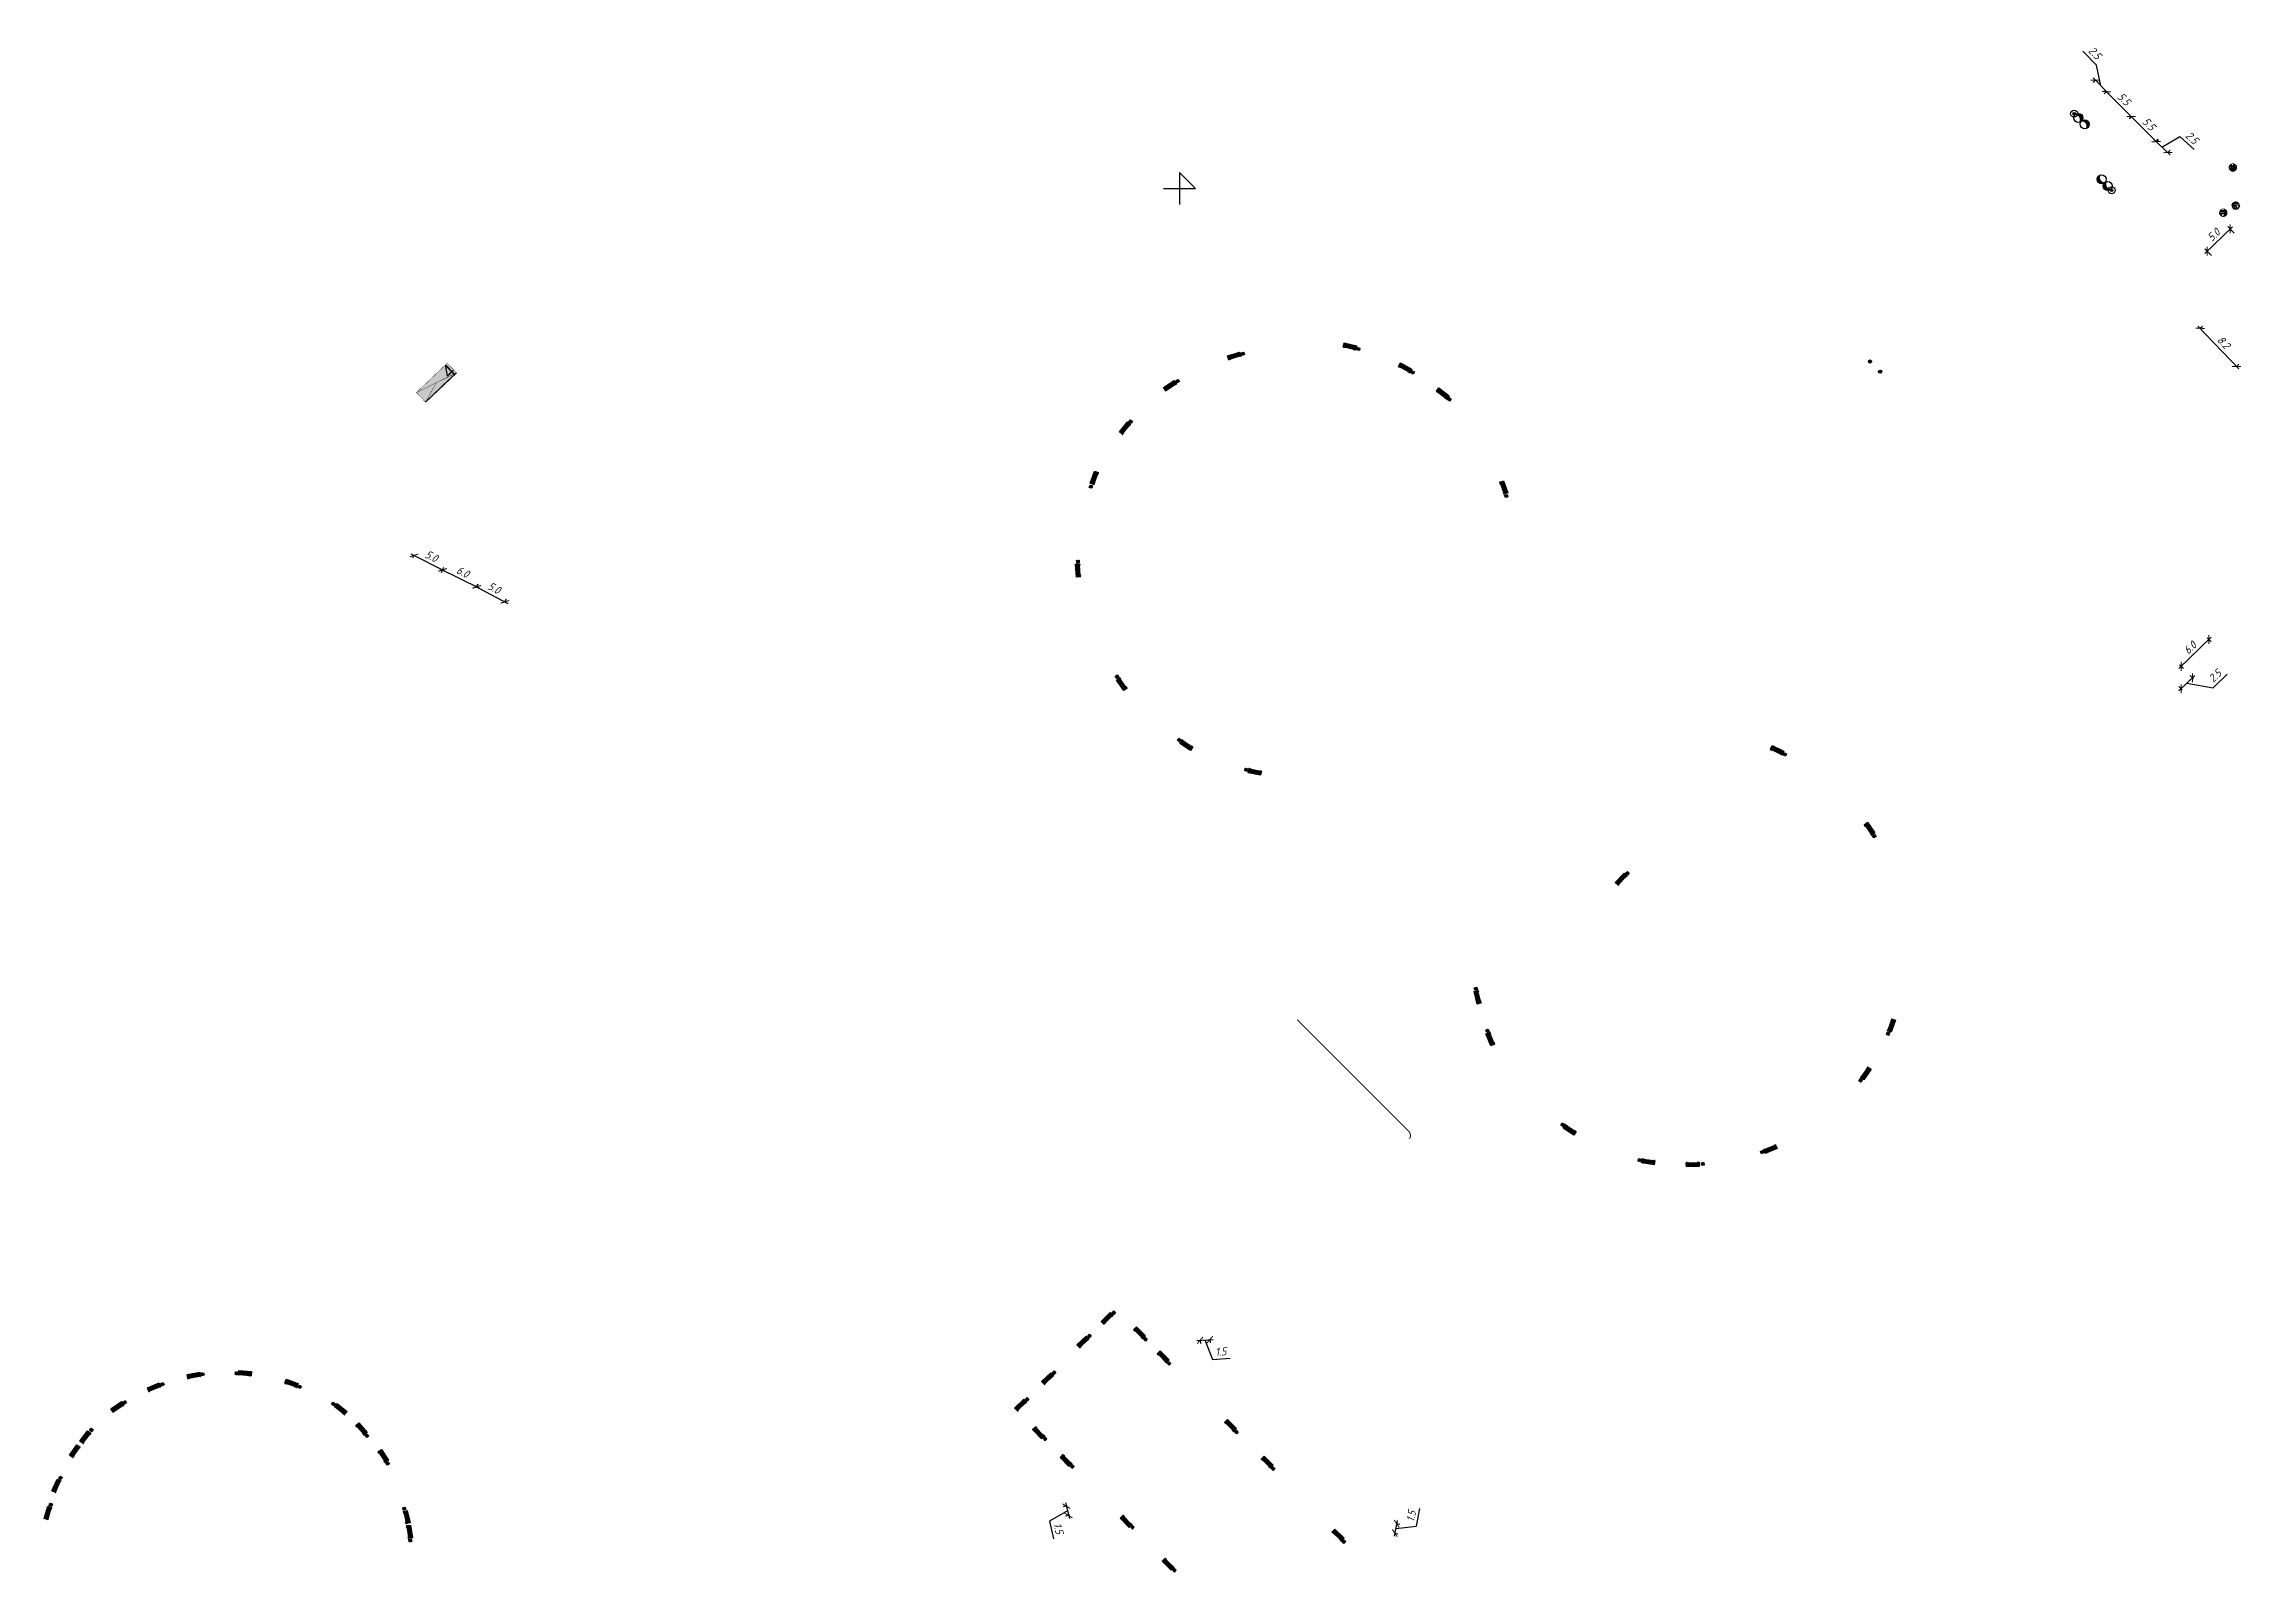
# Model space of a CAD drawing. Extents: x -2918 to -212, y 225 to 5715.
# Drawn here: x -2277.4 to -1934.2, y 733.9 to 972.6 of the extents above; entities that cross this region are included whole.
import ezdxf
from ezdxf.enums import TextEntityAlignment as Align

# ---------------------------------------------------------------- set-up
doc = ezdxf.new("R2010")
doc.units = 0
doc.layers.get('0').update_dxf_attribs({"linetype": 'CONTINUOUS'})
doc.layers.get('DEFPOINTS').update_dxf_attribs({"linetype": 'CONTINUOUS'})
for name, color, linetype in [('$130$БР_1000_300_150', 27, 'CONTINUOUS'), ('$88$БР_1000_300_150', 27, 'CONTINUOUS'), ('_МАФ_ВЕНТ__КОЖУХ', 12, 'CONTINUOUS'), ('БР_1000_300_150', 27, 'CONTINUOUS'), ('ГП_300_300', 200, 'CONTINUOUS'), ('ДВ_ГП_П_МАФ', 20, 'CONTINUOUS'), ('ДВ_ГП_П_НО_СВЕТИЛЬНИК', 1, 'CONTINUOUS'), ('ДВ_ГП_П_НО_СВЕТИЛЬНИК_КОНТ', 80, 'CONTINUOUS'), ('ДВ_ГП_П_НО_ФУТЛЯР', 180, 'CONTINUOUS'), ('ДВ_ОФР_РАМКА', 7, 'CONTINUOUS'), ('ПРОТИВОПАРКОВОЧНЫЕ_БЕТОННЫ', 130, 'CONTINUOUS')]:
    doc.layers.add(name, color=color, linetype=linetype)
doc.styles.add('$TD_AUDIT_GENERATED__37205', font='isocpeur.ttf', dxfattribs={"width": 0.9, "oblique": 15})
doc.styles.get("Standard").update_dxf_attribs({"font": 'arial.ttf'})
doc.styles.add('НО', font='isocpeur.ttf')
doc.styles.add('СПДС', font='isocpeur.ttf', dxfattribs={"width": 0.9, "oblique": 15})
doc.dimstyles.new('$0$ДЕЛОВОЙ_ВЕКТОР', dxfattribs={"dimtxt": 1.25, "dimasz": 1, "dimexe": 0.5, "dimexo": 0, "dimgap": 0.5, "dimtad": 1, "dimzin": 1, "dimtxsty": '$TD_AUDIT_GENERATED__37205', "dimblk": '$129$_ARCHTICK', "dimcen": 0, "dimdle": 0.5, "dimclrd": 256, "dimclre": 256, "dimclrt": 256, "dimazin": 3, "dimtfac": 1, "dimtmove": 0, "dimatfit": 3, "dimtolj": 1, "dimtzin": 9})
doc.dimstyles.new('ДЕЛОВОЙ_ВЕКТОР', dxfattribs={"dimtxt": 1.25, "dimasz": 1, "dimexe": 0.5, "dimexo": 0, "dimgap": 0.5, "dimtad": 1, "dimdec": 1, "dimzin": 1, "dimtxsty": 'СПДС', "dimblk": 'ARCHTICK', "dimcen": 0, "dimdle": 0.5, "dimclrd": 150, "dimclre": 150, "dimclrt": 150, "dimazin": 3, "dimtfac": 1, "dimtdec": 1, "dimtmove": 0, "dimatfit": 3, "dimtolj": 1, "dimtzin": 9})

# ---------------------------------------------------------------- blocks, each defined once
blk = doc.blocks.new('_ARCHTICK')
at = {"color": 0, "linetype": 'BYBLOCK', "const_width": 0.15}
blk.add_lwpolyline([(-0.5, -0.5), (0.5, 0.5)], dxfattribs=at)
blk = doc.blocks.new('*D123')
at = {"color": 150}
for p, q in [((-1943.86, 875.01), (-1938.84, 879.89)), ((-1939.44, 879.79), (-1938.85, 879.18)), ((-1943.75, 875.61), (-1943.16, 875))]:
    blk.add_line(p, q, dxfattribs=at)
at = {"layer": 'DEFPOINTS', "color": 0}
for p in [(-1939.44, 879.79), (-1939.2, 879.54), (-1943.75, 875.61)]:
    blk.add_point(p, dxfattribs=at)
at = {"color": 150}
for p, rotation in [((-1939.2, 879.54), 44.12533972791272), ((-1943.5, 875.36), 224.1253397279127)]:
    blk.add_blockref('_ARCHTICK', p, dxfattribs=dict(at, rotation=rotation))
at = {"color": 150, "insert": (-1942.13, 878.26), "char_height": 1.25, "attachment_point": 5, "rotation": 44.1253, "style": 'СПДС'}
blk.add_mtext('\\A1;6.0', dxfattribs=at)
blk = doc.blocks.new('*D125')
at = {"color": 150}
for p, q in [((-1935.5, 944.02), (-1939.82, 939.85)), ((-1935.21, 943), (-1936.21, 944.04)), ((-1938.8, 939.52), (-1939.81, 940.56))]:
    blk.add_line(p, q, dxfattribs=at)
at = {"layer": 'DEFPOINTS', "color": 0}
for p in [(-1935.21, 943), (-1939.46, 940.2), (-1938.8, 939.52)]:
    blk.add_point(p, dxfattribs=at)
at = {"color": 150}
for p, rotation in [((-1935.86, 943.68), 44.03915551282616), ((-1939.46, 940.2), 224.0391555128261)]:
    blk.add_blockref('_ARCHTICK', p, dxfattribs=dict(at, rotation=rotation))
at = {"color": 150, "insert": (-1938.44, 942.75), "char_height": 1.25, "attachment_point": 5, "rotation": 44.0392, "style": 'СПДС'}
blk.add_mtext('\\A1;5.0', dxfattribs=at)
blk = doc.blocks.new('*U16')
at = {"layer": 'ДВ_ГП_П_НО_СВЕТИЛЬНИК'}
h = blk.add_hatch(color=256, dxfattribs=at)
h.dxf.hatch_style = 1
h.paths.add_polyline_path([(0, -0.4, 1), (0, 0.4, 1)])
at = {"layer": 'ДВ_ГП_П_НО_СВЕТИЛЬНИК_КОНТ', "linetype": 'CONTINUOUS'}
for points in [[(-4.66, -1.39, 0.445586), (-3.25, 0.18, -0.671828), (-5.79, 0.9, 0.622756)], [(-1.82, -1.39, 0.445586), (-0.4, 0.18, -0.671828), (-2.94, 0.9, 0.622756)]]:
    blk.add_hatch(color=256, dxfattribs=at).paths.add_polyline_path(points)
at = {"layer": 'ДВ_ГП_П_НО_СВЕТИЛЬНИК', "linetype": 'CONTINUOUS'}
for radius in [1.1, 0.395]:
    blk.add_circle((0, 0), radius, dxfattribs=at)
at = {"layer": 'ДВ_ГП_П_НО_СВЕТИЛЬНИК_КОНТ'}
for centre in [(-4.66, 0.03), (-1.82, 0.03)]:
    blk.add_circle(centre, 1.42, dxfattribs=at)
at = {"style": 'НО', "flags": 5}
blk.add_attdef('ТИП', (3.38, -4.37), '', height=2.5, dxfattribs=at)
at = {"layer": 'ДВ_ГП_П_НО_ФУТЛЯР', "style": 'НО', "flags": 4}
blk.add_attdef('ФИДЕР', text='', height=2.5, rotation=360, dxfattribs=at).set_placement((1.51, 2.07), align=Align.RIGHT)
blk.add_attdef('НОМЕР', (1.51, 2.07), '', height=2.5, rotation=360, dxfattribs=at)
blk = doc.blocks.new('*D133')
at = {"color": 150}
for p, q in [((-1956.76, 969.27), (-1958.86, 971.44)), ((-1956.05, 966.01), (-1956.76, 969.27)), ((-1956.92, 966.91), (-1957.28, 966.56)), ((-1957.27, 967.27), (-1954.84, 964.75)), ((-1955.18, 965.11), (-1955.54, 964.76))]:
    blk.add_line(p, q, dxfattribs=at)
at = {"layer": 'DEFPOINTS', "color": 0}
for p in [(-1956.92, 966.91), (-1955.18, 965.11), (-1955.18, 965.11)]:
    blk.add_point(p, dxfattribs=at)
at = {"color": 150}
for p, rotation in [((-1956.92, 966.91), 134.0391555136699), ((-1955.18, 965.11), 314.0391555136699)]:
    blk.add_blockref('_ARCHTICK', p, dxfattribs=dict(at, rotation=rotation))
at = {"color": 150, "insert": (-1957, 971.14), "char_height": 1.25, "attachment_point": 5, "rotation": 314.0392, "style": 'СПДС'}
blk.add_mtext('\\A1;2.5', dxfattribs=at)
blk = doc.blocks.new('*D134')
at = {"color": 150}
for p, q in [((-1940.89, 928.51), (-1934.52, 921.83)), ((-1940.55, 928.15), (-1940.19, 928.49)), ((-1934.86, 922.19), (-1934.5, 922.53))]:
    blk.add_line(p, q, dxfattribs=at)
at = {"layer": 'DEFPOINTS', "color": 0}
for p in [(-1940.55, 928.15), (-1934.86, 922.19), (-1934.86, 922.19)]:
    blk.add_point(p, dxfattribs=at)
at = {"color": 150}
for p, rotation in [((-1940.55, 928.15), 133.6392372102046), ((-1934.86, 922.19), 313.6392372102046)]:
    blk.add_blockref('_ARCHTICK', p, dxfattribs=dict(at, rotation=rotation))
at = {"color": 150, "insert": (-1936.89, 925.95), "char_height": 1.25, "attachment_point": 5, "rotation": 313.6392, "style": 'СПДС'}
blk.add_mtext('\\A1;8.2', dxfattribs=at)
blk = doc.blocks.new('*D135')
at = {"color": 150}
for p, q in [((-1943.88, 871.51), (-1941.38, 873.92)), ((-1943.35, 871.68), (-1943.87, 872.22)), ((-1942.63, 872.72), (-1938.53, 872.01)), ((-1941.57, 873.39), (-1942.09, 873.94)), ((-1938.53, 872.01), (-1936.35, 874.11))]:
    blk.add_line(p, q, dxfattribs=at)
at = {"layer": 'DEFPOINTS', "color": 0}
for p in [(-1941.74, 873.57), (-1941.57, 873.39), (-1943.35, 871.68)]:
    blk.add_point(p, dxfattribs=at)
at = {"color": 150}
for p, rotation in [((-1943.52, 871.86), 223.867598177152), ((-1941.74, 873.57), 43.86759817715198)]:
    blk.add_blockref('_ARCHTICK', p, dxfattribs=dict(at, rotation=rotation))
at = {"color": 150, "insert": (-1938.22, 873.87), "char_height": 1.25, "attachment_point": 5, "rotation": 43.8676, "style": 'СПДС'}
blk.add_mtext('\\A1;2.5', dxfattribs=at)
blk = doc.blocks.new('*U36')
at = {"layer": 'ПРОТИВОПАРКОВОЧНЫЕ_БЕТОННЫ', "color": 5}
for points in [[(-0.03, 0.02), (-0.07, 0.06)], [(0, 0.04), (0, 0.13)], [(0.03, 0.03), (0.06, 0.06)], [(0.04, 0), (0.13, 0.01)], [(-0.13, -0.01), (-0.04, 0)], [(-0.06, -0.06), (-0.03, -0.03)], [(0, -0.13), (0, -0.04)], [(0.07, -0.06), (0.03, -0.02)]]:
    blk.add_lwpolyline(points, dxfattribs=at)
for radius in [0.25, 0.0386]:
    blk.add_circle((0, 0), radius, dxfattribs=at)
blk = doc.blocks.new('*D143')
at = {"color": 150}
for p, q in [((-1955.54, 965.46), (-1950.96, 960.85)), ((-1955.18, 965.11), (-1955.54, 964.76)), ((-1951.31, 961.21), (-1951.66, 960.85))]:
    blk.add_line(p, q, dxfattribs=at)
at = {"layer": 'DEFPOINTS', "color": 0}
for p in [(-1955.18, 965.11), (-1951.31, 961.21), (-1951.31, 961.21)]:
    blk.add_point(p, dxfattribs=at)
at = {"color": 150}
for p, rotation in [((-1955.18, 965.11), 134.7851722114461), ((-1951.31, 961.21), 314.7851722114461)]:
    blk.add_blockref('_ARCHTICK', p, dxfattribs=dict(at, rotation=rotation))
at = {"color": 150, "insert": (-1952.45, 963.95), "char_height": 1.25, "attachment_point": 5, "rotation": 314.7852, "style": 'СПДС'}
blk.add_mtext('\\A1;5.5', dxfattribs=at)
blk = doc.blocks.new('*D144')
at = {"color": 150}
for p, q in [((-1951.66, 961.56), (-1947.08, 956.95)), ((-1951.31, 961.21), (-1951.66, 960.85)), ((-1947.44, 957.3), (-1947.08, 957.65))]:
    blk.add_line(p, q, dxfattribs=at)
at = {"layer": 'DEFPOINTS', "color": 0}
for p in [(-1951.31, 961.21), (-1947.44, 957.3), (-1947.44, 957.3)]:
    blk.add_point(p, dxfattribs=at)
at = {"color": 150}
for p, rotation in [((-1951.31, 961.21), 134.7851722114461), ((-1947.44, 957.3), 314.7851722114461)]:
    blk.add_blockref('_ARCHTICK', p, dxfattribs=dict(at, rotation=rotation))
at = {"color": 150, "insert": (-1948.57, 960.05), "char_height": 1.25, "attachment_point": 5, "rotation": 314.7852, "style": 'СПДС'}
blk.add_mtext('\\A1;5.5', dxfattribs=at)
blk = doc.blocks.new('*D145')
at = {"color": 150}
for p, q in [((-1946.51, 956.45), (-1943.71, 958.11)), ((-1943.71, 958.11), (-1941.48, 956.06)), ((-1947.8, 957.64), (-1945.23, 955.26)), ((-1947.44, 957.3), (-1947.1, 957.67)), ((-1945.59, 955.6), (-1945.25, 955.97))]:
    blk.add_line(p, q, dxfattribs=at)
at = {"layer": 'DEFPOINTS', "color": 0}
for p in [(-1947.44, 957.3), (-1945.59, 955.6), (-1945.59, 955.6)]:
    blk.add_point(p, dxfattribs=at)
at = {"color": 150}
for p, rotation in [((-1947.44, 957.3), 137.2837352834689), ((-1945.59, 955.6), 317.2837352834689)]:
    blk.add_blockref('_ARCHTICK', p, dxfattribs=dict(at, rotation=rotation))
at = {"color": 150, "insert": (-1941.83, 957.91), "char_height": 1.25, "attachment_point": 5, "rotation": 317.2837, "style": 'СПДС'}
blk.add_mtext('\\A1;2.5', dxfattribs=at)
blk = doc.blocks.new('*D160')
at = {"layer": 'DEFPOINTS', "color": 0}
for p in [(-2215.15, 890.42), (-2209.82, 887.77), (-2209.82, 887.77)]:
    blk.add_point(p, dxfattribs=at)
at = {"layer": 'ГП_300_300', "color": 150}
for p, q in [((-2215.6, 890.64), (-2209.37, 887.55)), ((-2215.15, 890.42), (-2214.93, 890.87)), ((-2209.82, 887.77), (-2209.6, 888.22))]:
    blk.add_line(p, q, dxfattribs=at)
for p, rotation in [((-2215.15, 890.42), 153.583026671177), ((-2209.82, 887.77), 333.583026671177)]:
    blk.add_blockref('_ARCHTICK', p, dxfattribs=dict(at, rotation=rotation))
at = {"layer": 'ГП_300_300', "color": 150, "insert": (-2211.98, 890.1), "char_height": 1.25, "attachment_point": 5, "rotation": 333.583, "style": 'СПДС'}
blk.add_mtext('\\A1;6.0', dxfattribs=at)
blk = doc.blocks.new('*D161')
at = {"layer": 'DEFPOINTS', "color": 0}
for p in [(-2219.61, 892.68), (-2219.61, 892.68), (-2215.15, 890.42)]:
    blk.add_point(p, dxfattribs=at)
at = {"layer": 'ГП_300_300', "color": 150}
for p, q in [((-2214.7, 890.19), (-2220.05, 892.9)), ((-2219.61, 892.68), (-2219.83, 892.23)), ((-2215.15, 890.42), (-2215.37, 889.97))]:
    blk.add_line(p, q, dxfattribs=at)
for p, rotation in [((-2219.61, 892.68), 153.1421561733532), ((-2215.15, 890.42), 333.1421561733532)]:
    blk.add_blockref('_ARCHTICK', p, dxfattribs=dict(at, rotation=rotation))
at = {"layer": 'ГП_300_300', "color": 150, "insert": (-2216.87, 892.55), "char_height": 1.25, "attachment_point": 5, "rotation": 333.1422, "style": 'СПДС'}
blk.add_mtext('\\A1;5.0', dxfattribs=at)
blk = doc.blocks.new('*D162')
at = {"layer": 'DEFPOINTS', "color": 0}
for p in [(-2209.82, 887.77), (-2205.4, 885.43), (-2205.4, 885.43)]:
    blk.add_point(p, dxfattribs=at)
at = {"layer": 'ГП_300_300', "color": 150}
for p, q in [((-2210.26, 888), (-2204.96, 885.19)), ((-2209.82, 887.77), (-2209.58, 888.21)), ((-2205.4, 885.43), (-2205.17, 885.87))]:
    blk.add_line(p, q, dxfattribs=at)
for p, rotation in [((-2209.82, 887.77), 152.0597992098938), ((-2205.4, 885.43), 332.0597992098938)]:
    blk.add_blockref('_ARCHTICK', p, dxfattribs=dict(at, rotation=rotation))
at = {"layer": 'ГП_300_300', "color": 150, "insert": (-2207.08, 887.59), "char_height": 1.25, "attachment_point": 5, "rotation": 332.0598, "style": 'СПДС'}
blk.add_mtext('\\A1;5.0', dxfattribs=at)
blk = doc.blocks.new('КОНТЕЙНЕРНАЯ_ПЛОЩАДКА_НА_4')
at = {"layer": 'ДВ_ОФР_РАМКА'}
h = blk.add_hatch(color=5, dxfattribs=at)
h.dxf.hatch_style = 1
h.paths.add_polyline_path([(0, 0), (-0.01, 2.07), (6.64, 2.07), (6.64, 0)])
at = {"const_width": 0.053}
blk.add_lwpolyline([(0, 0), (-0.01, 2.07), (6.64, 2.07), (6.64, 0)], close=True, dxfattribs=at)
for points in [[(-0.01, 2.07), (6.64, 0)], [(0, 0), (3.32, 1.04)]]:
    blk.add_lwpolyline(points, dxfattribs=at)
for points in [[(0, 0), (5.12, 0)], [(0, 0), (6.64, 0)]]:
    blk.add_lwpolyline(points)
at = {"insert": (5.16, 2.05), "char_height": 2, "attachment_point": 1}
blk.add_mtext_dynamic_manual_height_columns('4', width=1.1135, gutter_width=12.5, heights=[-2], dxfattribs=at)
blk = doc.blocks.new('ОГРАЖДЕНИЯ_ВЕНТИЛЯЦИОННЫХ_')
at = {"layer": '_МАФ_ВЕНТ__КОЖУХ'}
h = blk.add_hatch(dxfattribs=at)
h.set_pattern_fill('ESCHER', color=256, scale=0.05)
edge = h.paths.add_edge_path()
edge.add_arc((0, 0), 0.6, 0, 360)
at = {"layer": '_МАФ_ВЕНТ__КОЖУХ', "const_width": 0.1}
blk.add_lwpolyline([(0, -0.6, -1), (0, 0.6, -1)], format="xyb", close=True, dxfattribs=at)
blk = doc.blocks.new('$129$_ARCHTICK')
at = {"color": 0, "linetype": 'BYBLOCK', "const_width": 0.15}
blk.add_lwpolyline([(-0.5, -0.5), (0.5, 0.5)], dxfattribs=at)
blk = doc.blocks.new('*D464')
at = {"layer": '$130$БР_1000_300_150', "color": 150}
for p, q in [((-2065.99, 741.95), (-2066.46, 739.5)), ((-2066.11, 741.47), (-2065.6, 741.37)), ((-2062.98, 741.06), (-2062.46, 743.81)), ((-2066.39, 739.99), (-2065.88, 739.9)), ((-2066.23, 740.73), (-2062.98, 741.06))]:
    blk.add_line(p, q, dxfattribs=at)
at = {"layer": 'DEFPOINTS', "color": 0}
for p in [(-2066.11, 741.47), (-2066.39, 739.99), (-2066.37, 739.99)]:
    blk.add_point(p, dxfattribs=at)
at = {"layer": '$130$БР_1000_300_150', "color": 150}
for p, rotation in [((-2066.09, 741.46), 79.1486676147776), ((-2066.37, 739.99), 259.1486676147775)]:
    blk.add_blockref('$129$_ARCHTICK', p, dxfattribs=dict(at, rotation=rotation))
at = {"layer": '$130$БР_1000_300_150', "color": 150, "insert": (-2063.82, 742.64), "char_height": 1.25, "attachment_point": 5, "rotation": 79.1487, "style": '$TD_AUDIT_GENERATED__37205'}
blk.add_mtext('\\A1;1.5', dxfattribs=at)
blk = doc.blocks.new('*D465')
at = {"layer": '$130$БР_1000_300_150', "color": 150}
for p, q in [((-2097.29, 770.07), (-2094.77, 770.25)), ((-2096.79, 770.1), (-2096.75, 769.6)), ((-2096.03, 770.16), (-2094.87, 767.11)), ((-2095.27, 770.21), (-2095.23, 769.71)), ((-2094.87, 767.11), (-2092.08, 767.31))]:
    blk.add_line(p, q, dxfattribs=at)
at = {"layer": 'DEFPOINTS', "color": 0}
for p in [(-2096.79, 770.1), (-2095.27, 770.21), (-2095.27, 770.21)]:
    blk.add_point(p, dxfattribs=at)
at = {"layer": '$130$БР_1000_300_150', "color": 150}
for p, rotation in [((-2096.79, 770.1), 184.0837265372318), ((-2095.27, 770.21), 4.083726537231792)]:
    blk.add_blockref('$129$_ARCHTICK', p, dxfattribs=dict(at, rotation=rotation))
at = {"layer": '$130$БР_1000_300_150', "color": 150, "insert": (-2093.56, 768.33), "char_height": 1.25, "attachment_point": 5, "rotation": 4.0837, "style": '$TD_AUDIT_GENERATED__37205'}
blk.add_mtext('\\A1;1.5', dxfattribs=at)
blk = doc.blocks.new('*D466')
at = {"layer": '$130$БР_1000_300_150', "color": 150}
for p, q in [((-2117.51, 743.47), (-2120.33, 741.83)), ((-2120.33, 741.83), (-2119.68, 739.11)), ((-2117.55, 744.24), (-2118.17, 744.09)), ((-2117.2, 742.78), (-2117.82, 742.63)), ((-2117.8, 744.69), (-2117.22, 742.26))]:
    blk.add_line(p, q, dxfattribs=at)
at = {"layer": 'DEFPOINTS', "color": 0}
for p in [(-2117.55, 744.24), (-2117.34, 742.74), (-2117.2, 742.78)]:
    blk.add_point(p, dxfattribs=at)
at = {"layer": '$130$БР_1000_300_150', "color": 150}
for p, rotation in [((-2117.69, 744.2), 103.4867568603933), ((-2117.34, 742.74), 283.4867568603933)]:
    blk.add_blockref('$129$_ARCHTICK', p, dxfattribs=dict(at, rotation=rotation))
at = {"layer": '$130$БР_1000_300_150', "color": 150, "insert": (-2118.91, 740.73), "char_height": 1.25, "attachment_point": 5, "rotation": 283.4868, "style": '$TD_AUDIT_GENERATED__37205'}
blk.add_mtext('\\A1;1.5', dxfattribs=at)
blk = doc.blocks.new('*U476')
at = {"layer": 'ДВ_ГП_П_МАФ'}
for p, q in [((0.31, -0.2), (0.31, 0.03)), ((0.34, -0.2), (0.34, 0.03)), ((2.44, -0.2), (2.44, 0.03)), ((2.47, -0.2), (2.47, 0.03)), ((0.05, -0.89), (0.11, -0.89)), ((0.2, -0.36), (2.58, -0.36)), ((0.2, -0.52), (2.58, -0.52)), ((0.2, -0.67), (2.58, -0.67)), ((0.31, -0.99), (0.31, -0.83)), ((0.34, -0.99), (0.34, -0.83)), ((2.44, -0.99), (2.44, -0.83)), ((2.47, -0.99), (2.47, -0.83)), ((2.73, -0.89), (2.67, -0.89))]:
    blk.add_line(p, q, dxfattribs=at)
for points in [[(0, -0.89), (0, 0), (2.78, 0), (2.78, -0.89)], [(0.05, -0.89), (0.05, -0.05), (2.73, -0.05), (2.73, -0.89)], [(0.06, -0.89), (0.06, -0.06), (2.72, -0.06), (2.72, -0.89)], [(0.09, -0.89), (0.09, -0.09), (2.69, -0.09), (2.69, -0.89)], [(0.11, -0.89), (0.11, -0.11), (2.67, -0.11), (2.67, -0.89)]]:
    blk.add_lwpolyline(points, dxfattribs=at)
for points in [[(0.2, -0.83), (2.58, -0.83), (2.58, -0.2), (0.2, -0.2)], [(0.23, -0.81), (2.56, -0.81), (2.56, -0.23), (0.23, -0.23)]]:
    blk.add_lwpolyline(points, close=True, dxfattribs=at)
for centre in [(0.04, -0.89), (2.74, -0.89)]:
    blk.add_arc(centre, 0.0449, 187.7438, 352.9746, dxfattribs=at)
blk = doc.blocks.new('УРНА__')
at = {"layer": 'ДВ_ГП_П_МАФ'}
for points in [[(-0.2, -0.2), (-0.2, 0.2), (0.2, 0.2), (0.2, -0.2)], [(-0.07, 0.17), (-0.17, 0.07), (-0.17, -0.07), (-0.07, -0.17), (0.07, -0.17), (0.17, -0.07), (0.17, 0.07), (0.07, 0.17)], [(-0.06, 0.15), (-0.15, 0.06), (-0.15, -0.06), (-0.06, -0.15), (0.06, -0.15), (0.15, -0.06), (0.15, 0.06), (0.06, 0.15)]]:
    blk.add_lwpolyline(points, close=True, dxfattribs=at)
blk.add_circle((0, 0), 0.104, dxfattribs=at)

msp = doc.modelspace()

# ---------------------------------------------------------------- linework, layer by layer
at = {"layer": '$88$БР_1000_300_150', "const_width": 0.15}
msp.add_lwpolyline([(-2081.62, 820.17), (-2064.22, 802.78, -0.34525), (-2064.07, 801.56, -0.34525)], format="xyb", dxfattribs=at)
at = {"layer": 'БР_1000_300_150'}
msp.add_lwpolyline([(-2102.5, 950), (-2097.5, 950), (-2100, 952.5), (-2100, 947.5)], dxfattribs=at)

# ---------------------------------------------------------------- block references
at = {"rotation": 43.69389539656932}
msp.add_blockref('КОНТЕЙНЕРНАЯ_ПЛОЩАДКА_НА_4', (-2217.79, 916.62), dxfattribs=at)
at = {"layer": 'ДВ_ГП_П_МАФ', "zscale": 7.46735527297754}
for p in [(-1935.43, 953.26), (-1934.99, 947.31), (-1936.93, 946.2)]:
    msp.add_blockref('ОГРАЖДЕНИЯ_ВЕНТИЛЯЦИОННЫХ_', p, dxfattribs=at)
at = {"layer": 'ДВ_ГП_П_МАФ'}
for p, xscale, yscale, zscale, rotation in [((-2092.49, 923.86), 0.7192553719219982, 0.7192553719219982, 0.7192553719219982, 17.14349353794831), ((-2074.26, 925.87), 0.719255371921998, 0.719255371921998, 0.719255371921998, 346.069848651994), ((-2102.51, 918.92), 0.719255371921998, 0.719255371921998, 0.719255371921998, 33.33907882526687), ((-2065.47, 922.75), 0.719255371921998, 0.719255371921998, 0.719255371921998, 331.2499535816687), ((-2059.48, 918.83), 0.719255371921998, 0.719255371921998, 0.719255371921998, 322.1044842256258), ((-2109.4, 911.98), 0.719255371921998, 0.719255371921998, 0.719255371921998, 51.52486186291132), ((-2113.96, 903.95), 0.719255371921998, 0.719255371921998, 0.719255371921998, 69.89869105776883), ((-2049.37, 904.33), 0.719255371921998, 0.719255371921998, 0.719255371921998, 289.264611904063), ((-2116.12, 889.31), 0.7192553719219981, 0.7192553719219981, 0.7192553719219981, 93.5462569227035), ((-2108.73, 871.58), 0.719255371921998, 0.719255371921998, 0.719255371921998, 125.0027310392564), ((-2098.27, 862.23), 0.719255371921998, 0.719255371921998, 0.719255371921998, 147.1708131847737), ((-2007.42, 862.98), 0.719255371921998, 0.719255371921998, 0.719255371921998, 334.7894525973987), ((-2087.33, 858.34), 0.719255371921998, 0.719255371921998, 0.719255371921998, 168.1422010886073), ((-1992.53, 851), 0.719255371921998, 0.719255371921998, 0.719255371921998, 305.6552949829858), ((-2031.95, 841.62), 0.719255371921998, 0.719255371921998, 0.719255371921998, 45.96417995576654), ((-2053.49, 822.62), 0.7192553719219978, 0.7192553719219978, 0.7192553719219978, 104.6828271877758), ((-2051.37, 816.1), 0.719255371921998, 0.719255371921998, 0.719255371921998, 112.1362663287235), ((-1988.15, 820.08), 0.719255371921998, 0.719255371921998, 0.719255371921998, 250.1432790926461), ((-1991.94, 812.42), 0.719255371921998, 0.719255371921998, 0.719255371921998, 235.4852535708416), ((-2038.39, 802.15), 0.719255371921998, 0.719255371921998, 0.719255371921998, 146.7705282272762), ((-2006.65, 800.03), 0.719255371921998, 0.719255371921998, 0.719255371921998, 202.1000600912329), ((-2025.83, 797.5), 0.719255371921998, 0.719255371921998, 0.719255371921998, 171.6152983484826), ((-2018.82, 797.25), 0.7192553719219978, 0.7192553719219978, 0.7192553719219978, 181.9516106278753), ((-2112.26, 773.06), 0.7192553719219981, 0.7192553719219981, 0.7192553719219981, 44.1732337782074), ((-2116.05, 769.37), 0.7192553719219981, 0.7192553719219981, 0.7192553719219981, 44.1732337782074), ((-2106.73, 772.21), 0.7192553719219981, 0.7192553719219981, 0.7192553719219981, 315.0739203147987), ((-2103.02, 768.44), 0.7192553719219981, 0.7192553719219981, 0.7192553719219981, 315.0739203147987), ((-2261.26, 762.68), 0.719255371921998, 0.719255371921998, 0.719255371921998, 22.64123616821671), ((-2255.05, 764.74), 0.719255371921998, 0.719255371921998, 0.719255371921998, 10.78134169586752), ((-2247, 765.36), 0.719255371921998, 0.719255371921998, 0.719255371921998, 355.7073905861751), ((-2239.58, 764.01), 0.719255371921998, 0.719255371921998, 0.719255371921998, 340.2208425217523), ((-2121.57, 763.65), 0.7192553719219981, 0.7192553719219981, 0.7192553719219981, 44.1732337782074), ((-2266.98, 759.41), 0.7192553719219981, 0.7192553719219981, 0.7192553719219981, 33.6437781073553), ((-2231.63, 760.24), 0.719255371921998, 0.719255371921998, 0.719255371921998, 321.1967988726473), ((-2125.78, 759.52), 0.7192553719219981, 0.7192553719219981, 0.7192553719219981, 44.1732337782074), ((-2271.81, 754.37), 0.7192553719219981, 0.7192553719219981, 0.7192553719219981, 52.80553829703565), ((-2228.23, 757.21), 0.7192553719219981, 0.7192553719219981, 0.7192553719219981, 311.7145956514923), ((-2122.97, 756.16), -0.7192553719219981, 0.7192553719219981, 0.7192553719219981, 134.3044362554483), ((-2092.52, 757.74), 0.7192553719219981, 0.7192553719219981, 0.7192553719219981, 315.0739203147987), ((-2273.42, 752.14), 0.719255371921998, 0.719255371921998, 0.719255371921998, 55.82027202925025), ((-2224.71, 753.05), 0.7192553719219981, 0.7192553719219981, 0.7192553719219981, 303.6911408083755), ((-2118.67, 751.81), -0.7192553719219981, 0.7192553719219981, 0.7192553719219981, 134.3044362554483), ((-2086.79, 752.01), 0.7192553719219981, 0.7192553719219981, 0.7192553719219981, 315.0739203147987), ((-2276.18, 746.6), 0.7192553719219981, 0.7192553719219981, 0.7192553719219981, 65.82358464696014), ((-2277.4, 742.26), 0.719255371921998, 0.719255371921998, 0.719255371921998, 73.31592208993915), ((-2220.65, 743.52), 0.7192553719219978, 0.7192553719219978, 0.7192553719219978, 282.3397715458476), ((-2109.29, 742.32), -0.7192553719219981, 0.7192553719219981, 0.7192553719219981, 134.3044362554483), ((-2220.14, 741.25), 0.7192553719219982, 0.7192553719219982, 0.7192553719219982, 278.1912547947666), ((-2075.72, 740.62), 0.7192553719219981, 0.7192553719219981, 0.7192553719219981, 315.0739203147987), ((-2102.73, 735.61), -0.7192553719219981, 0.7192553719219981, 0.7192553719219981, 134.3044362554483)]:
    msp.add_blockref('*U476', p, dxfattribs=dict(at, xscale=xscale, yscale=yscale, zscale=zscale, rotation=rotation))
for p, rotation in [((-2090.11, 924.18), 108.0665218175717), ((-2072.05, 924.92), 76.99287693161735), ((-2100.31, 919.9), 124.2621071048902), ((-2063.58, 921.26), 62.17298186129203), ((-2057.85, 917.07), 53.02751250524911), ((-2107.62, 913.59), 142.4478901425346), ((-2113.85, 903.42), 160.8217193373922), ((-2048.96, 901.96), 20.18764018368638), ((-2115.88, 891.7), 184.4692852023268), ((-2109.77, 873.75), 215.9257593188797), ((-2100.05, 863.85), 238.093841464397), ((-2005.44, 861.61), 65.712480877022), ((-2089.57, 859.21), 259.0652293682306), ((-1991.47, 848.84), 36.57832326260908), ((-2030.02, 843.05), 136.8872082353899), ((-2053.71, 825.02), 195.6058554673991), ((-2051.9, 818.44), 203.0592946083468), ((-1989.32, 817.98), 341.0663073722695), ((-1993.61, 810.69), 326.408281850465), ((-2040.16, 803.78), 237.6935565068995), ((-2028.12, 798.24), 262.5383266281059), ((-2018.26, 797.65), 272.8746389074987), ((-2008.99, 799.5), 293.0230883708562), ((-2110.29, 774.43), 135.0962620578307), ((-2114.07, 770.75), 135.0962620578307), ((-2105.33, 770.26), 45.99694859442202), ((-2101.62, 766.48), 45.99694859442202), ((-2258.92, 763.23), 113.56426444784), ((-2252.65, 764.8), 101.7043699754909), ((-2247.32, 764.94), 86.6304188657984), ((-2237.48, 762.83), 71.14387080137568), ((-2119.6, 765.03), 135.0962620578307), ((-2264.78, 760.4), 124.5668063869786), ((-2232.19, 760.17), 52.1198271522706), ((-2123.81, 760.89), 135.0962620578307), ((-2270.03, 756.11), 143.1753047007637), ((-2226.94, 755.18), 42.63762393111562), ((-2091.11, 755.79), 45.99694859442202), ((-2274.85, 748.61), 156.7466129265835), ((-2223.72, 750.86), 34.61416908799882), ((-2085.39, 750.06), 45.99694859442202), ((-2276.34, 744.42), 164.2389503695625), ((-2221.13, 743.81), 13.262799825471), ((-2220.19, 738.85), 9.114283074389892), ((-2074.32, 738.67), 45.99694859442202)]:
    msp.add_blockref('УРНА__', p, dxfattribs=dict(at, rotation=rotation))
for p in [(-1992.12, 922.97), (-1990.55, 921.38)]:
    msp.add_blockref('*U36', p, dxfattribs=at)
at = {"layer": 'ДВ_ГП_П_МАФ', "xscale": -1, "rotation": 43.38140797582483}
for p in [(-2121.03, 754.73), (-2116.74, 750.39), (-2107.35, 740.9), (-2100.8, 734.19)]:
    msp.add_blockref('УРНА__', p, dxfattribs=at)
at = {"layer": 'ДВ_ГП_П_НО_СВЕТИЛЬНИК_КОНТ', "xscale": 0.5, "yscale": 0.5}
for p, rotation in [((-1960.23, 961.66), 135.7614401192134), ((-1954.38, 949.71), 312.7449091546959)]:
    msp.add_blockref('*U16', p, dxfattribs=dict(at, rotation=rotation))

# ---------------------------------------------------------------- dimensions: what is measured, and where the dimension line sits
at = {"layer": '$130$БР_1000_300_150', "color": 150}
for p1, p2, distance, picture, middle in [((-2096.79, 770.1), (-2095.27, 770.21), 0, '*D465', (-2094.45, 768.27)), ((-2117.55, 744.24), (-2117.2, 742.78), -0.15, '*D466', (-2119.12, 741.61)), ((-2066.11, 741.47), (-2066.39, 739.99), 0.02, '*D464', (-2063.99, 741.76))]:
    dim = msp.add_aligned_dim(p1=p1, p2=p2, distance=distance, dimstyle='$0$ДЕЛОВОЙ_ВЕКТОР', override={"dimdec": 1, "dimclrd": 150, "dimclre": 150, "dimclrt": 150}, dxfattribs=at)
    dim.commit()
    dim.dimension.update_dxf_attribs({"geometry": picture, "text_midpoint": middle})
for base, p1, p2, angle, picture, middle in [((-1955.18, 965.11), (-1956.92, 966.91), (-1955.18, 965.11), 314.0392, '*D133', (-1957.11, 969.63)), ((-1941.74, 873.57), (-1943.35, 871.68), (-1941.57, 873.39), 43.8676, '*D135', (-1938.17, 872.36))]:
    dim = msp.add_linear_dim(base=base, p1=p1, p2=p2, angle=angle, dimstyle='ДЕЛОВОЙ_ВЕКТОР')
    dim.commit()
    dim.dimension.update_dxf_attribs({"geometry": picture, "text_midpoint": middle, "dimtype": 161})
for p1, p2, distance, picture, middle in [((-1955.18, 965.11), (-1951.31, 961.21), 0, '*D143', (-1952.45, 963.95)), ((-1951.31, 961.21), (-1947.44, 957.3), 0, '*D144', (-1948.57, 960.05)), ((-1947.44, 957.3), (-1945.59, 955.6), 0, '*D145', (-1942.57, 958.6)), ((-1935.21, 943), (-1938.8, 939.52), -0.95, '*D125', (-1938.44, 942.75)), ((-1940.55, 928.15), (-1934.86, 922.19), 0, '*D134', (-1936.89, 925.95)), ((-1943.75, 875.61), (-1939.44, 879.79), -0.36, '*D123', (-1942.13, 878.26))]:
    dim = msp.add_aligned_dim(p1=p1, p2=p2, distance=distance, dimstyle='ДЕЛОВОЙ_ВЕКТОР')
    dim.commit()
    dim.dimension.update_dxf_attribs({"geometry": picture, "text_midpoint": middle})
at = {"layer": 'ГП_300_300'}
for p1, p2, picture, middle in [((-2215.15, 890.42), (-2219.61, 892.68), '*D161', (-2216.87, 892.55)), ((-2209.82, 887.77), (-2205.4, 885.43), '*D162', (-2207.08, 887.59))]:
    dim = msp.add_aligned_dim(p1=p1, p2=p2, distance=0, dimstyle='ДЕЛОВОЙ_ВЕКТОР', dxfattribs=at)
    dim.commit()
    dim.dimension.update_dxf_attribs({"geometry": picture, "text_midpoint": middle})
dim = msp.add_aligned_dim(p1=(-2215.15, 890.42), p2=(-2209.82, 887.77), distance=0, dimstyle='ДЕЛОВОЙ_ВЕКТОР', override={"dimdec": 1}, dxfattribs=at)
dim.commit()
dim.dimension.update_dxf_attribs({"geometry": '*D160', "text_midpoint": (-2211.98, 890.1)})

doc.saveas('drawing.dxf')
